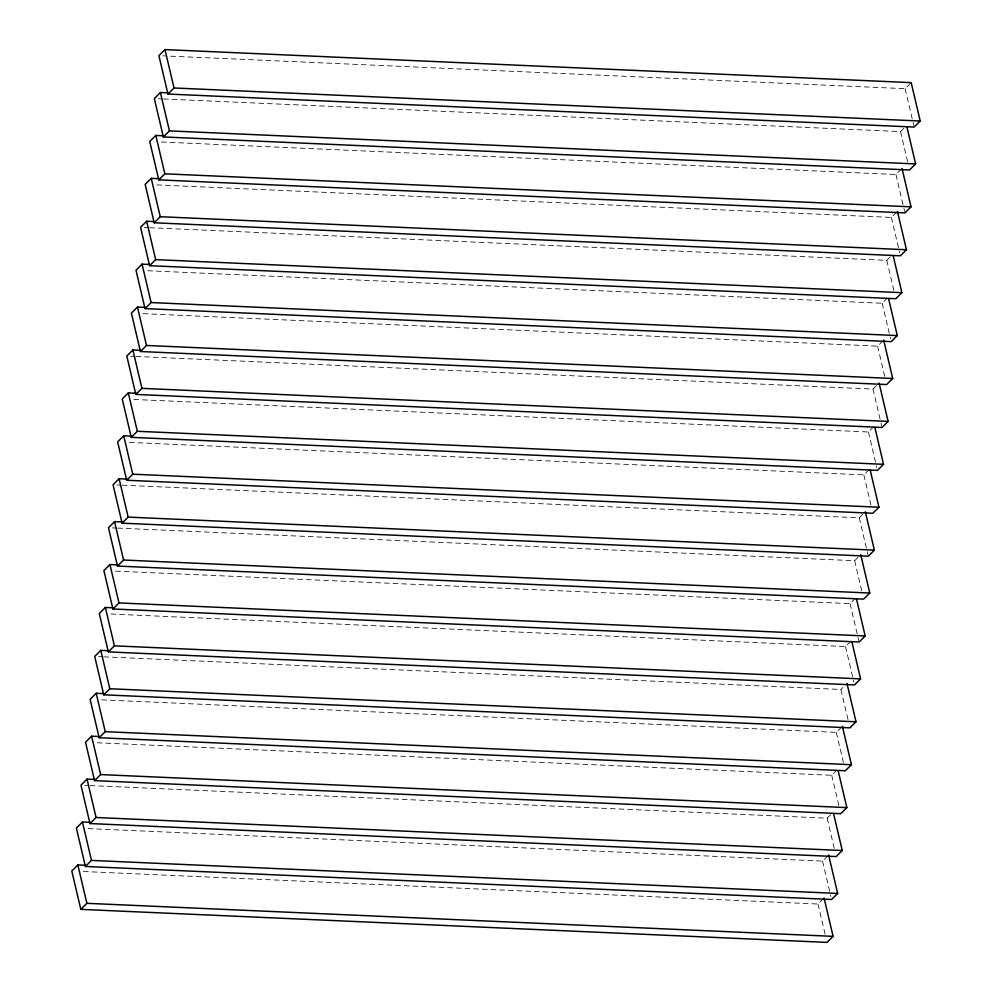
<?xml version="1.0" encoding="UTF-8"?>
<svg xmlns="http://www.w3.org/2000/svg" width="992" height="992" viewBox="0 0 992 992"><rect width="100%" height="100%" fill="white"/><g stroke="black" fill="none" stroke-linecap="round" stroke-linejoin="round"><path stroke-width="0.74" stroke-dasharray="4.96 3.72" d="M170.574 56.172L905.113 88.685L911.189 82.634M163.395 98.964L900.525 131.589L905.584 126.554M161.398 141.992L895.937 174.505L900.996 169.458M156.823 184.909L891.362 217.422L896.421 212.375M149.643 227.701L886.774 260.338L892.837 254.274M147.647 270.729L882.186 303.242L887.245 298.195M143.059 313.646L877.598 346.158L882.657 341.112M135.879 356.438L873.01 389.075L878.069 384.028M133.883 399.466L868.422 431.979L873.481 426.932M129.307 442.382L863.846 474.895L868.893 469.848M122.128 485.175L859.258 517.812L864.317 512.765M117.54 528.091L854.67 560.716L859.729 555.669M115.543 571.119L850.082 603.632L855.141 598.585M110.955 614.036L845.494 646.548L850.553 641.502M103.776 656.828L840.906 689.452L842.94 687.444M101.792 699.856L836.318 732.369L841.377 727.322M97.204 742.772L831.742 775.285L836.802 770.238M90.024 785.565L827.154 818.189L832.214 813.155M88.028 828.593L822.566 861.106L827.626 856.059M83.44 871.509L817.978 904.022L823.038 898.975M162.8 55.825L166.693 55.998M158.212 98.741L162.105 98.915M144.46 227.478L148.341 227.652M130.696 356.215L134.59 356.388M116.944 484.952L120.826 485.125M112.356 527.868L116.238 528.029M98.605 656.605L102.486 656.766M84.841 785.342L88.722 785.503M905.113 88.685L913.806 125.587M900.525 131.589L908.176 164.077M895.937 174.505L903.588 206.981M903.935 208.456L904.63 211.408M891.362 217.422L899.694 252.848M886.774 260.338L894.412 292.814M882.186 303.242L890.518 338.669M877.598 346.158L885.236 378.634M873.01 389.075L880.66 421.55M881.008 423.026L881.702 425.977M868.422 431.979L876.767 467.406M863.846 474.895L871.484 507.371M859.258 517.812L867.938 554.714M854.67 560.716L862.308 593.191M850.082 603.632L857.72 636.108M858.068 637.583L858.762 640.534M845.494 646.548L853.839 681.975M840.906 689.452L848.557 721.928M836.318 732.369L843.969 764.844M831.742 775.285L839.381 807.761M827.154 818.189L834.793 850.665M822.566 861.106L830.899 896.532M817.978 904.022L825.629 936.498"/><path stroke-width="1.49" d="M164.982 49.6L158.918 55.651L167.946 94.042L914.153 127.063L920.216 121.012L911.189 82.634L164.982 49.6L174.022 87.978L167.946 94.042M168.169 92.851L160.406 92.516L154.33 98.568L163.358 136.946L909.565 169.979L915.628 163.928L906.948 127.013M163.593 135.768L155.818 135.42L149.742 141.484L158.782 179.862L904.977 212.883L911.04 206.832L902.013 168.454M163.358 136.946L169.434 130.894L915.628 163.928M159.005 178.684L151.23 178.337L145.154 184.388L154.194 222.778L900.389 255.8L906.465 249.748L897.425 211.37M158.782 179.862L164.846 173.811L911.04 206.832M154.417 221.588L146.642 221.253L140.566 227.304L149.606 265.682L895.801 298.716L901.877 292.665L893.184 255.75M154.194 222.778L160.258 216.715L906.465 249.748M149.829 264.504L142.054 264.157L135.991 270.221L145.018 308.599L891.213 341.632L897.289 335.569L888.596 298.666M149.606 265.682L155.682 259.631L901.877 292.665M145.241 307.421L137.466 307.074L131.403 313.125L140.43 351.515L886.637 384.536L892.701 378.485L883.674 340.107M145.018 308.599L151.094 302.548L897.289 335.569M140.653 350.325L132.891 349.99L126.815 356.041L135.842 394.419L882.049 427.453L888.113 421.402L879.086 383.011M140.43 351.515L146.506 345.452L892.701 378.485M136.078 393.241L128.303 392.894L122.227 398.958L131.266 437.336L877.461 470.369L883.525 464.306L874.845 427.403M135.842 394.419L141.918 388.368L888.113 421.402M131.49 436.158L123.715 435.81L117.639 441.862L126.678 480.252L872.873 513.273L878.949 507.222L870.257 470.32M131.266 437.336L137.33 431.284L883.525 464.306M126.902 479.074L119.127 478.727L113.051 484.778L122.09 523.156L868.285 556.19L874.361 550.138L865.322 511.748M126.678 480.252L132.742 474.188L878.949 507.222M122.314 521.978L114.539 521.631L108.475 527.694L117.502 566.072L863.697 599.106L869.773 593.042L860.734 554.664M122.09 523.156L128.154 517.105L874.361 550.138M117.726 564.894L109.951 564.547L103.887 570.598L112.914 608.989L859.109 642.01L865.185 635.959L856.505 599.056M117.502 566.072L123.578 560.021L869.773 593.042M113.138 607.811L105.363 607.464L99.299 613.515L108.326 651.893L854.534 684.926L860.597 678.875L851.917 641.96M112.914 608.989L118.99 602.925L865.185 635.959M108.562 650.715L100.787 650.368L94.711 656.431L103.751 694.809L849.946 727.843L856.009 721.779L846.982 683.401M108.326 651.893L114.402 645.842L860.597 678.875M103.974 693.631L96.199 693.284L90.123 699.335L99.163 737.726L845.358 770.747L851.434 764.696L842.394 726.318M103.751 694.809L109.814 688.758L856.009 721.779M99.386 736.548L91.611 736.2L85.535 742.252L94.575 780.63L840.77 813.663L846.846 807.612L838.153 770.71M99.163 737.726L105.226 731.662L851.434 764.696M94.798 779.452L87.023 779.117L80.96 785.168L89.987 823.546L836.182 856.58L842.258 850.516L833.565 813.614M94.575 780.63L100.638 774.578L846.846 807.612M90.21 822.368L82.435 822.021L76.372 828.072L85.399 866.462L831.594 899.484L837.67 893.432L828.642 855.054M89.987 823.546L96.063 817.495L842.258 850.516M85.622 865.284L77.847 864.937L71.784 870.988L80.811 909.366L827.018 942.4L833.082 936.349L824.054 897.958M85.399 866.462L91.475 860.411L837.67 893.432M80.811 909.366L86.887 903.315L833.082 936.349M174.022 87.978L920.216 121.012M160.406 92.516L169.434 130.894M155.818 135.42L164.846 173.811M151.23 178.337L160.258 216.715M146.642 221.253L155.682 259.631M142.054 264.157L151.094 302.548M137.466 307.074L146.506 345.452M132.891 349.99L141.918 388.368M128.303 392.894L137.33 431.284M123.715 435.81L132.742 474.188M119.127 478.727L128.154 517.105M114.539 521.631L123.578 560.021M109.951 564.547L118.99 602.925M105.363 607.464L114.402 645.842M100.787 650.368L109.814 688.758M96.199 693.284L105.226 731.662M91.611 736.2L100.638 774.578M87.023 779.117L96.063 817.495M82.435 822.021L91.475 860.411M77.847 864.937L86.887 903.315"/></g></svg>
